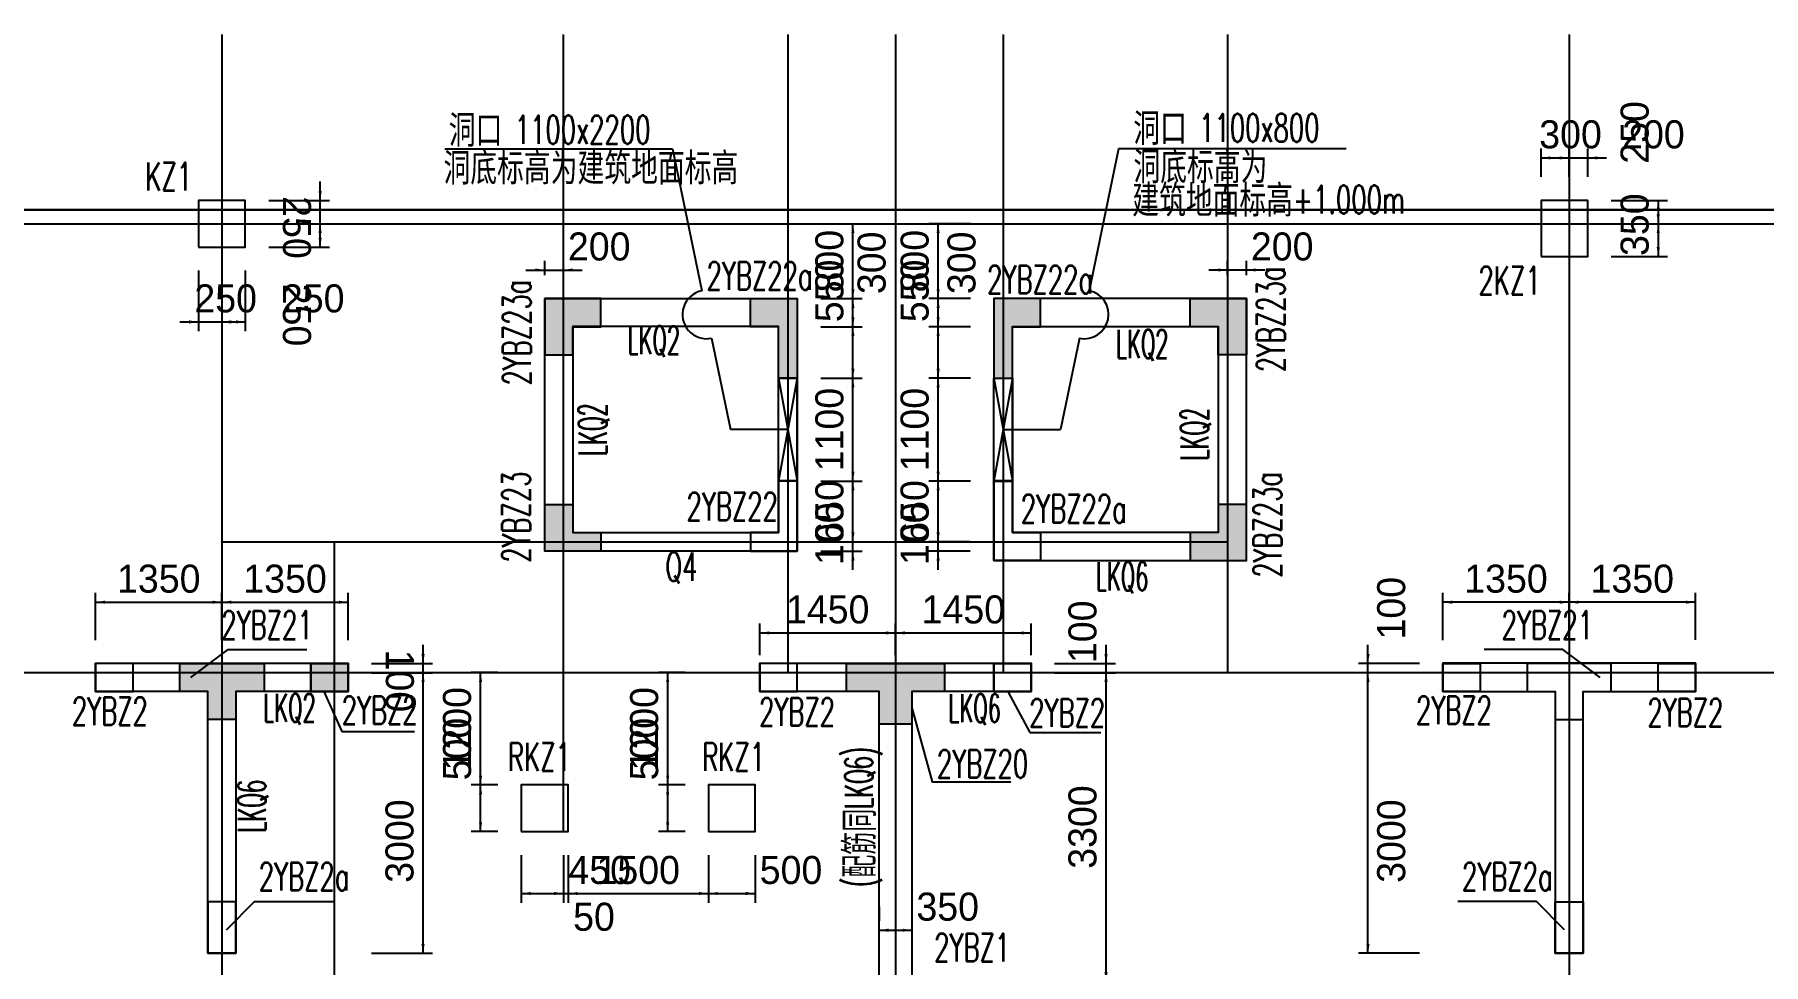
# Model space of a CAD drawing. Extents: x 387171 to 699106, y 11966 to 245688.
# Drawn here: x 556306 to 574785, y 224318 to 234261 of the extents above; entities that cross this region are included whole.
import ezdxf

# ---------------------------------------------------------------- set-up
doc = ezdxf.new("R2010")
doc.units = 0
doc.header["$LTSCALE"] = 100
doc.header["$MEASUREMENT"] = 0
for name, color, linetype in [('b边缘构件', 235, 'Continuous'), ('COLU', 7, 'Continuous'), ('colu-主楼', 7, 'Continuous'), ('DIM', 3, 'Continuous'), ('DOTE', 253, 'Continuous'), ('NUM', 7, 'Continuous'), ('Q-TEXT', 2, 'Continuous'), ('wall-主楼', 2, 'Continuous'), ('wall-开洞', 5, 'Continuous'), ('Y阴影', 254, 'Continuous'), ('剪力墙开洞', 5, 'Continuous'), ('剪力墙身标注', 7, 'Continuous'), ('小尺寸', 4, 'Continuous'), ('边缘构件标注', 1, 'Continuous')]:
    doc.layers.add(name, color=color, linetype=linetype)
doc.styles.add('hztxt', font='hztxt')
doc.styles.get("Standard").update_dxf_attribs({"font": 'standard'})
doc.dimstyles.get("Standard").update_dxf_attribs({"dimtxt": 300, "dimasz": 100, "dimexe": 100, "dimexo": 250, "dimgap": 100, "dimtad": 0, "dimtoh": 1, "dimdec": 0, "dimdsep": 46, "dimcen": 0.09, "dimclrt": 7, "dimadec": 0, "dimazin": 0, "dimtfac": 1, "dimtdec": 4, "dimtofl": 0, "dimtmove": 0, "dimatfit": 3, "dimfxl": 1, "dimtolj": 1, "dimtzin": 0, "dimarcsym": 0})

# ---------------------------------------------------------------- blocks, each defined once
blk = doc.blocks.new('*D2996')
at = {"layer": '小尺寸', "color": 0, "linetype": 'ByBlock', "lineweight": -2}
for p, q in [((567208, 227437), (567858, 227437)), ((567758, 224137), (567758, 227437)), ((567208, 224137), (567858, 224137))]:
    blk.add_line(p, q, dxfattribs=at)
for points in [[(567758, 227437), (567775, 227337), (567741, 227337)], [(567758, 224137), (567741, 224237), (567775, 224237)]]:
    blk.add_solid(points, dxfattribs=at)
at = {"layer": '小尺寸', "color": 7, "linetype": 'Continuous', "lineweight": -2, "insert": (567508, 225787), "char_height": 300, "width": 780, "attachment_point": 5, "rotation": 90, "style": 'hztxt'}
blk.add_mtext('3300', dxfattribs=at)
blk = doc.blocks.new('*D421')
at = {"layer": '小尺寸', "color": 0, "linetype": 'ByBlock', "lineweight": -2}
for p, q in [((559908, 227437), (560558, 227437)), ((560458, 224437), (560458, 227437)), ((559908, 224437), (560558, 224437))]:
    blk.add_line(p, q, dxfattribs=at)
for points in [[(560458, 227437), (560475, 227337), (560441, 227337)], [(560458, 224437), (560441, 224537), (560475, 224537)]]:
    blk.add_solid(points, dxfattribs=at)
at = {"layer": '小尺寸', "color": 7, "linetype": 'Continuous', "lineweight": -2, "insert": (560208, 225637), "char_height": 300, "width": 780, "attachment_point": 5, "rotation": 90, "style": 'hztxt'}
blk.add_mtext('3000', dxfattribs=at)
blk = doc.blocks.new('*D2972')
at = {"layer": '小尺寸', "color": 0, "linetype": 'ByBlock', "lineweight": -2}
for p, q in [((560458, 227237), (560458, 227737)), ((559908, 227537), (560558, 227537)), ((559908, 227437), (560558, 227437))]:
    blk.add_line(p, q, dxfattribs=at)
for points in [[(560458, 227537), (560441, 227637), (560475, 227637)], [(560458, 227437), (560475, 227337), (560441, 227337)]]:
    blk.add_solid(points, dxfattribs=at)
at = {"layer": '小尺寸', "color": 7, "linetype": 'Continuous', "lineweight": -2, "insert": (560208, 227350), "char_height": 300, "width": 476.67, "attachment_point": 5, "rotation": 270, "style": 'hztxt'}
blk.add_mtext('100', dxfattribs=at)
blk = doc.blocks.new('*D787')
at = {"layer": '小尺寸', "color": 0, "linetype": 'ByBlock', "lineweight": -2}
for p, q in [((565053, 228537), (565053, 229037)), ((564710, 228837), (565153, 228837)), ((564710, 228737), (565153, 228737))]:
    blk.add_line(p, q, dxfattribs=at)
for points in [[(565053, 228837), (565036, 228937), (565069, 228937)], [(565053, 228737), (565069, 228637), (565036, 228637)]]:
    blk.add_solid(points, dxfattribs=at)
at = {"layer": '小尺寸', "color": 7, "linetype": 'Continuous', "lineweight": -2, "insert": (564803, 228923), "char_height": 300, "width": 476.67, "attachment_point": 5, "rotation": 90, "style": 'hztxt'}
blk.add_mtext('100', dxfattribs=at)
blk = doc.blocks.new('*D726')
at = {"layer": '小尺寸', "color": 0, "linetype": 'ByBlock', "lineweight": -2}
for p, q in [((564708, 229487), (565153, 229487)), ((565053, 228837), (565053, 229487)), ((564710, 228837), (565153, 228837))]:
    blk.add_line(p, q, dxfattribs=at)
for points in [[(565053, 229487), (565069, 229387), (565036, 229387)], [(565053, 228837), (565036, 228937), (565069, 228937)]]:
    blk.add_solid(points, dxfattribs=at)
at = {"layer": '小尺寸', "color": 7, "linetype": 'Continuous', "lineweight": -2, "insert": (564803, 229162), "char_height": 300, "width": 556.67, "attachment_point": 5, "rotation": 90, "style": 'hztxt'}
blk.add_mtext('650', dxfattribs=at)
blk = doc.blocks.new('*D325')
at = {"layer": '小尺寸', "color": 0, "linetype": 'ByBlock', "lineweight": -2}
for p, q in [((564708, 230587), (565153, 230587)), ((565053, 229487), (565053, 230587)), ((564708, 229487), (565153, 229487))]:
    blk.add_line(p, q, dxfattribs=at)
for points in [[(565053, 230587), (565069, 230487), (565036, 230487)], [(565053, 229487), (565036, 229587), (565069, 229587)]]:
    blk.add_solid(points, dxfattribs=at)
at = {"layer": '小尺寸', "color": 7, "linetype": 'Continuous', "lineweight": -2, "insert": (564803, 230037), "char_height": 300, "width": 685, "attachment_point": 5, "rotation": 90, "style": 'hztxt'}
blk.add_mtext('1100', dxfattribs=at)
blk = doc.blocks.new('*D2907')
at = {"layer": '小尺寸', "color": 0, "linetype": 'ByBlock', "lineweight": -2}
for p, q in [((564708, 231137), (565153, 231137)), ((565053, 230587), (565053, 231137)), ((564708, 230587), (565153, 230587))]:
    blk.add_line(p, q, dxfattribs=at)
for points in [[(565053, 231137), (565069, 231037), (565036, 231037)], [(565053, 230587), (565036, 230687), (565069, 230687)]]:
    blk.add_solid(points, dxfattribs=at)
at = {"layer": '小尺寸', "color": 7, "linetype": 'Continuous', "lineweight": -2, "insert": (564803, 231520), "char_height": 300, "width": 566.67, "attachment_point": 5, "rotation": 90, "style": 'hztxt'}
blk.add_mtext('550', dxfattribs=at)
blk = doc.blocks.new('*D2506')
at = {"layer": '小尺寸', "color": 0, "linetype": 'ByBlock', "lineweight": -2}
for p, q in [((564708, 231437), (565153, 231437)), ((565053, 231137), (565053, 231437)), ((564708, 231137), (565153, 231137))]:
    blk.add_line(p, q, dxfattribs=at)
for points in [[(565053, 231437), (565069, 231337), (565036, 231337)], [(565053, 231137), (565036, 231237), (565069, 231237)]]:
    blk.add_solid(points, dxfattribs=at)
at = {"layer": '小尺寸', "color": 7, "linetype": 'Continuous', "lineweight": -2, "insert": (565254, 231820), "char_height": 300, "width": 566.67, "attachment_point": 5, "rotation": 90, "style": 'hztxt'}
blk.add_mtext('300', dxfattribs=at)
blk = doc.blocks.new('*D2455')
at = {"layer": '小尺寸', "color": 0, "linetype": 'ByBlock', "lineweight": -2}
for p, q in [((556958, 227787), (556958, 228291)), ((558308, 227787), (558308, 228291)), ((556958, 228191), (558308, 228191))]:
    blk.add_line(p, q, dxfattribs=at)
for points in [[(556958, 228191), (557058, 228208), (557058, 228175)], [(558308, 228191), (558208, 228175), (558208, 228208)]]:
    blk.add_solid(points, dxfattribs=at)
at = {"layer": '小尺寸', "color": 7, "linetype": 'Continuous', "lineweight": -2, "insert": (557633, 228441), "char_height": 300, "width": 690, "attachment_point": 5, "rotation": 360, "style": 'hztxt'}
blk.add_mtext('1350', dxfattribs=at)
blk = doc.blocks.new('*D2013')
at = {"layer": '小尺寸', "color": 0, "linetype": 'ByBlock', "lineweight": -2}
for p, q in [((558308, 227787), (558308, 228291)), ((559658, 227787), (559658, 228291)), ((558308, 228191), (559658, 228191))]:
    blk.add_line(p, q, dxfattribs=at)
for points in [[(558308, 228191), (558408, 228208), (558408, 228175)], [(559658, 228191), (559558, 228175), (559558, 228208)]]:
    blk.add_solid(points, dxfattribs=at)
at = {"layer": '小尺寸', "color": 7, "linetype": 'Continuous', "lineweight": -2, "insert": (558983, 228441), "char_height": 300, "width": 690, "attachment_point": 5, "rotation": 360, "style": 'hztxt'}
blk.add_mtext('1350', dxfattribs=at)
blk = doc.blocks.new('*D1594')
at = {"layer": '小尺寸', "color": 0, "linetype": 'ByBlock', "lineweight": -2}
for p, q in [((564058, 227625), (564058, 227962)), ((564058, 227862), (565508, 227862)), ((565508, 227625), (565508, 227962))]:
    blk.add_line(p, q, dxfattribs=at)
for points in [[(564058, 227862), (564158, 227879), (564158, 227846)], [(565508, 227862), (565408, 227846), (565408, 227879)]]:
    blk.add_solid(points, dxfattribs=at)
at = {"layer": '小尺寸', "color": 7, "linetype": 'Continuous', "lineweight": -2, "insert": (564783, 228112), "char_height": 300, "width": 695, "attachment_point": 5, "rotation": 360, "style": 'hztxt'}
blk.add_mtext('1450', dxfattribs=at)
blk = doc.blocks.new('*D1157')
at = {"layer": '小尺寸', "color": 0, "linetype": 'ByBlock', "lineweight": -2}
for p, q in [((565508, 227625), (565508, 227962)), ((565508, 227862), (566958, 227862)), ((566958, 227625), (566958, 227962))]:
    blk.add_line(p, q, dxfattribs=at)
for points in [[(565508, 227862), (565608, 227879), (565608, 227846)], [(566958, 227862), (566858, 227846), (566858, 227879)]]:
    blk.add_solid(points, dxfattribs=at)
at = {"layer": '小尺寸', "color": 7, "linetype": 'Continuous', "lineweight": -2, "insert": (566233, 228112), "char_height": 300, "width": 695, "attachment_point": 5, "rotation": 360, "style": 'hztxt'}
blk.add_mtext('1450', dxfattribs=at)
blk = doc.blocks.new('*D1108')
at = {"layer": '小尺寸', "color": 0, "linetype": 'ByBlock', "lineweight": -2}
for p, q in [((561558, 231743), (562158, 231743)), ((561758, 231688), (561758, 231843)), ((561958, 231688), (561958, 231843))]:
    blk.add_line(p, q, dxfattribs=at)
for points in [[(561758, 231743), (561658, 231727), (561658, 231760)], [(561958, 231743), (562058, 231760), (562058, 231727)]]:
    blk.add_solid(points, dxfattribs=at)
at = {"layer": '小尺寸', "color": 7, "linetype": 'Continuous', "lineweight": -2, "insert": (562341, 231993), "char_height": 300, "width": 566.67, "attachment_point": 5, "rotation": 360, "style": 'hztxt'}
blk.add_mtext('200', dxfattribs=at)
blk = doc.blocks.new('*D1011')
at = {"layer": '小尺寸', "color": 0, "linetype": 'ByBlock', "lineweight": -2}
for p, q in [((567758, 227237), (567758, 227737)), ((567208, 227537), (567858, 227537)), ((567208, 227437), (567858, 227437))]:
    blk.add_line(p, q, dxfattribs=at)
for points in [[(567758, 227537), (567741, 227637), (567775, 227637)], [(567758, 227437), (567775, 227337), (567741, 227337)]]:
    blk.add_solid(points, dxfattribs=at)
at = {"layer": '小尺寸', "color": 7, "linetype": 'Continuous', "lineweight": -2, "insert": (567508, 227875), "char_height": 300, "width": 476.67, "attachment_point": 5, "rotation": 90, "style": 'hztxt'}
blk.add_mtext('100', dxfattribs=at)
blk = doc.blocks.new('*D2359')
at = {"layer": '小尺寸', "color": 0, "linetype": 'ByBlock', "lineweight": -2}
for p, q in [((572408, 232738), (572408, 233042)), ((572708, 232738), (572708, 233042)), ((572408, 232942), (572708, 232942))]:
    blk.add_line(p, q, dxfattribs=at)
for points in [[(572408, 232942), (572508, 232958), (572508, 232925)], [(572708, 232942), (572608, 232925), (572608, 232958)]]:
    blk.add_solid(points, dxfattribs=at)
at = {"layer": '小尺寸', "color": 7, "linetype": 'Continuous', "lineweight": -2, "insert": (572723, 233192), "char_height": 300, "width": 566.67, "attachment_point": 5, "rotation": 360, "style": 'hztxt'}
blk.add_mtext('300', dxfattribs=at)
blk = doc.blocks.new('*D1911')
at = {"layer": '小尺寸', "color": 0, "linetype": 'ByBlock', "lineweight": -2}
for p, q in [((572708, 232738), (572708, 233042)), ((572908, 232738), (572908, 233042)), ((572508, 232942), (573108, 232942))]:
    blk.add_line(p, q, dxfattribs=at)
for points in [[(572708, 232942), (572608, 232925), (572608, 232958)], [(572908, 232942), (573008, 232958), (573008, 232925)]]:
    blk.add_solid(points, dxfattribs=at)
at = {"layer": '小尺寸', "color": 7, "linetype": 'Continuous', "lineweight": -2, "insert": (573609, 233192), "char_height": 300, "width": 566.67, "attachment_point": 5, "rotation": 360, "style": 'hztxt'}
blk.add_mtext('200', dxfattribs=at)
blk = doc.blocks.new('*D1864')
at = {"layer": '小尺寸', "color": 0, "linetype": 'ByBlock', "lineweight": -2}
for p, q in [((573158, 232488), (573760, 232488)), ((573660, 232488), (573660, 232238)), ((573158, 232238), (573760, 232238))]:
    blk.add_line(p, q, dxfattribs=at)
for points in [[(573660, 232488), (573677, 232388), (573644, 232388)], [(573660, 232238), (573644, 232338), (573677, 232338)]]:
    blk.add_solid(points, dxfattribs=at)
at = {"layer": '小尺寸', "color": 7, "linetype": 'Continuous', "lineweight": -2, "insert": (573410, 233214), "char_height": 300, "width": 566.67, "attachment_point": 5, "rotation": 90, "style": 'hztxt'}
blk.add_mtext('250', dxfattribs=at)
blk = doc.blocks.new('*D1456')
at = {"layer": '小尺寸', "color": 0, "linetype": 'ByBlock', "lineweight": -2}
for p, q in [((573158, 232238), (573760, 232238)), ((573660, 232238), (573660, 231888)), ((573158, 231888), (573760, 231888))]:
    blk.add_line(p, q, dxfattribs=at)
for points in [[(573660, 232238), (573677, 232138), (573644, 232138)], [(573660, 231888), (573644, 231988), (573677, 231988)]]:
    blk.add_solid(points, dxfattribs=at)
at = {"layer": '小尺寸', "color": 7, "linetype": 'Continuous', "lineweight": -2, "insert": (573410, 232228), "char_height": 300, "width": 566.67, "attachment_point": 5, "rotation": 90, "style": 'hztxt'}
blk.add_mtext('350', dxfattribs=at)
blk = doc.blocks.new('*D1874')
at = {"layer": '小尺寸', "color": 0, "linetype": 'ByBlock', "lineweight": -2}
for p, q in [((571108, 227437), (570458, 227437)), ((570558, 224437), (570558, 227437)), ((571108, 224437), (570458, 224437))]:
    blk.add_line(p, q, dxfattribs=at)
for points in [[(570558, 227437), (570575, 227337), (570541, 227337)], [(570558, 224437), (570541, 224537), (570575, 224537)]]:
    blk.add_solid(points, dxfattribs=at)
at = {"layer": '小尺寸', "color": 7, "linetype": 'Continuous', "lineweight": -2, "insert": (570808, 225637), "char_height": 300, "width": 780, "attachment_point": 5, "rotation": 90, "style": 'hztxt'}
blk.add_mtext('3000', dxfattribs=at)
blk = doc.blocks.new('*D1842')
at = {"layer": '小尺寸', "color": 0, "linetype": 'ByBlock', "lineweight": -2}
for p, q in [((570558, 227237), (570558, 227737)), ((571108, 227537), (570458, 227537)), ((571108, 227437), (570458, 227437))]:
    blk.add_line(p, q, dxfattribs=at)
for points in [[(570558, 227537), (570541, 227637), (570575, 227637)], [(570558, 227437), (570575, 227337), (570541, 227337)]]:
    blk.add_solid(points, dxfattribs=at)
at = {"layer": '小尺寸', "color": 7, "linetype": 'Continuous', "lineweight": -2, "insert": (570808, 228127), "char_height": 300, "width": 476.67, "attachment_point": 5, "rotation": 90, "style": 'hztxt'}
blk.add_mtext('100', dxfattribs=at)
blk = doc.blocks.new('*D102')
at = {"layer": '小尺寸', "color": 0, "linetype": 'ByBlock', "lineweight": -2}
for p, q in [((572708, 227788), (572708, 228291)), ((574058, 227788), (574058, 228291)), ((574058, 228191), (572708, 228191))]:
    blk.add_line(p, q, dxfattribs=at)
for points in [[(572708, 228191), (572808, 228208), (572808, 228175)], [(574058, 228191), (573958, 228175), (573958, 228208)]]:
    blk.add_solid(points, dxfattribs=at)
at = {"layer": '小尺寸', "color": 7, "linetype": 'Continuous', "lineweight": -2, "insert": (573383, 228441), "char_height": 300, "width": 690, "attachment_point": 5, "rotation": 360, "style": 'hztxt'}
blk.add_mtext('1350', dxfattribs=at)
blk = doc.blocks.new('*D2683')
at = {"layer": '小尺寸', "color": 0, "linetype": 'ByBlock', "lineweight": -2}
for p, q in [((571358, 227787), (571358, 228291)), ((572708, 227787), (572708, 228291)), ((572708, 228191), (571358, 228191))]:
    blk.add_line(p, q, dxfattribs=at)
for points in [[(571358, 228191), (571458, 228208), (571458, 228175)], [(572708, 228191), (572608, 228175), (572608, 228208)]]:
    blk.add_solid(points, dxfattribs=at)
at = {"layer": '小尺寸', "color": 7, "linetype": 'Continuous', "lineweight": -2, "insert": (572033, 228441), "char_height": 300, "width": 690, "attachment_point": 5, "rotation": 360, "style": 'hztxt'}
blk.add_mtext('1350', dxfattribs=at)
blk = doc.blocks.new('*D2641')
at = {"layer": '小尺寸', "color": 0, "linetype": 'ByBlock', "lineweight": -2}
for p, q in [((569458, 231743), (568858, 231743)), ((569058, 231688), (569058, 231843)), ((569258, 231688), (569258, 231843))]:
    blk.add_line(p, q, dxfattribs=at)
for points in [[(569058, 231743), (568958, 231727), (568958, 231760)], [(569258, 231743), (569358, 231760), (569358, 231727)]]:
    blk.add_solid(points, dxfattribs=at)
at = {"layer": '小尺寸', "color": 7, "linetype": 'Continuous', "lineweight": -2, "insert": (569641, 231993), "char_height": 300, "width": 566.67, "attachment_point": 5, "rotation": 360, "style": 'hztxt'}
blk.add_mtext('200', dxfattribs=at)
blk = doc.blocks.new('*D3003')
at = {"layer": '小尺寸', "color": 0, "linetype": 'ByBlock', "lineweight": -2}
for p, q in [((564708, 232238), (565153, 232238)), ((565053, 231438), (565053, 232238)), ((564708, 231438), (565153, 231438))]:
    blk.add_line(p, q, dxfattribs=at)
for points in [[(565053, 232238), (565069, 232138), (565036, 232138)], [(565053, 231438), (565036, 231538), (565069, 231538)]]:
    blk.add_solid(points, dxfattribs=at)
at = {"layer": '小尺寸', "color": 7, "linetype": 'Continuous', "lineweight": -2, "insert": (564803, 231838), "char_height": 300, "width": 566.67, "attachment_point": 5, "rotation": 90, "style": 'hztxt'}
blk.add_mtext('800', dxfattribs=at)
blk = doc.blocks.new('*D2600')
at = {"layer": '小尺寸', "color": 0, "linetype": 'ByBlock', "lineweight": -2}
for p, q in [((565964, 228537), (565964, 229037)), ((566307, 228837), (565864, 228837)), ((566307, 228737), (565864, 228737))]:
    blk.add_line(p, q, dxfattribs=at)
for points in [[(565964, 228837), (565947, 228937), (565980, 228937)], [(565964, 228737), (565980, 228637), (565947, 228637)]]:
    blk.add_solid(points, dxfattribs=at)
at = {"layer": '小尺寸', "color": 7, "linetype": 'Continuous', "lineweight": -2, "insert": (565714, 228923), "char_height": 300, "width": 476.67, "attachment_point": 5, "rotation": 90, "style": 'hztxt'}
blk.add_mtext('100', dxfattribs=at)
blk = doc.blocks.new('*D2550')
at = {"layer": '小尺寸', "color": 0, "linetype": 'ByBlock', "lineweight": -2}
for p, q in [((566308, 229487), (565864, 229487)), ((565964, 228837), (565964, 229487)), ((566307, 228837), (565864, 228837))]:
    blk.add_line(p, q, dxfattribs=at)
for points in [[(565964, 229487), (565980, 229387), (565947, 229387)], [(565964, 228837), (565947, 228937), (565980, 228937)]]:
    blk.add_solid(points, dxfattribs=at)
at = {"layer": '小尺寸', "color": 7, "linetype": 'Continuous', "lineweight": -2, "insert": (565714, 229162), "char_height": 300, "width": 556.67, "attachment_point": 5, "rotation": 90, "style": 'hztxt'}
blk.add_mtext('650', dxfattribs=at)
blk = doc.blocks.new('*D2115')
at = {"layer": '小尺寸', "color": 0, "linetype": 'ByBlock', "lineweight": -2}
for p, q in [((566308, 230587), (565864, 230587)), ((565964, 229487), (565964, 230587)), ((566308, 229487), (565864, 229487))]:
    blk.add_line(p, q, dxfattribs=at)
for points in [[(565964, 230587), (565980, 230487), (565947, 230487)], [(565964, 229487), (565947, 229587), (565980, 229587)]]:
    blk.add_solid(points, dxfattribs=at)
at = {"layer": '小尺寸', "color": 7, "linetype": 'Continuous', "lineweight": -2, "insert": (565714, 230037), "char_height": 300, "width": 685, "attachment_point": 5, "rotation": 90, "style": 'hztxt'}
blk.add_mtext('1100', dxfattribs=at)
blk = doc.blocks.new('*D1698')
at = {"layer": '小尺寸', "color": 0, "linetype": 'ByBlock', "lineweight": -2}
for p, q in [((566308, 231137), (565864, 231137)), ((565964, 230587), (565964, 231137)), ((566308, 230587), (565864, 230587))]:
    blk.add_line(p, q, dxfattribs=at)
for points in [[(565964, 231137), (565980, 231037), (565947, 231037)], [(565964, 230587), (565947, 230687), (565980, 230687)]]:
    blk.add_solid(points, dxfattribs=at)
at = {"layer": '小尺寸', "color": 7, "linetype": 'Continuous', "lineweight": -2, "insert": (565714, 231520), "char_height": 300, "width": 566.67, "attachment_point": 5, "rotation": 90, "style": 'hztxt'}
blk.add_mtext('550', dxfattribs=at)
blk = doc.blocks.new('*D1330')
at = {"layer": '小尺寸', "color": 0, "linetype": 'ByBlock', "lineweight": -2}
for p, q in [((566308, 231437), (565864, 231437)), ((565964, 231137), (565964, 231437)), ((566308, 231137), (565864, 231137))]:
    blk.add_line(p, q, dxfattribs=at)
for points in [[(565964, 231437), (565980, 231337), (565947, 231337)], [(565964, 231137), (565947, 231237), (565980, 231237)]]:
    blk.add_solid(points, dxfattribs=at)
at = {"layer": '小尺寸', "color": 7, "linetype": 'Continuous', "lineweight": -2, "insert": (566215, 231820), "char_height": 300, "width": 566.67, "attachment_point": 5, "rotation": 90, "style": 'hztxt'}
blk.add_mtext('300', dxfattribs=at)
blk = doc.blocks.new('*D1275')
at = {"layer": '小尺寸', "color": 0, "linetype": 'ByBlock', "lineweight": -2}
for p, q in [((566308, 232238), (565864, 232238)), ((565964, 231438), (565964, 232238)), ((566308, 231438), (565864, 231438))]:
    blk.add_line(p, q, dxfattribs=at)
for points in [[(565964, 232238), (565980, 232138), (565947, 232138)], [(565964, 231438), (565947, 231538), (565980, 231538)]]:
    blk.add_solid(points, dxfattribs=at)
at = {"layer": '小尺寸', "color": 7, "linetype": 'Continuous', "lineweight": -2, "insert": (565714, 231838), "char_height": 300, "width": 566.67, "attachment_point": 5, "rotation": 90, "style": 'hztxt'}
blk.add_mtext('800', dxfattribs=at)
blk = doc.blocks.new('*D2874')
at = {"layer": 'DIM', "color": 0, "linetype": 'ByBlock', "lineweight": -2}
for p, q in [((558058, 231738), (558058, 231088)), ((558308, 231738), (558308, 231088)), ((557858, 231188), (558508, 231188))]:
    blk.add_line(p, q, dxfattribs=at)
for points in [[(558058, 231188), (557958, 231171), (557958, 231205)], [(558308, 231188), (558408, 231205), (558408, 231171)]]:
    blk.add_solid(points, dxfattribs=at)
at = {"layer": 'DIM', "color": 7, "linetype": 'Continuous', "lineweight": -2, "insert": (558348, 231438), "char_height": 300, "width": 566.67, "attachment_point": 5, "style": 'hztxt'}
blk.add_mtext('250', dxfattribs=at)
blk = doc.blocks.new('*D2440')
at = {"layer": 'DIM', "color": 0, "linetype": 'ByBlock', "lineweight": -2}
for p, q in [((558308, 231738), (558308, 231088)), ((558558, 231738), (558558, 231088)), ((558308, 231188), (558558, 231188))]:
    blk.add_line(p, q, dxfattribs=at)
for points in [[(558308, 231188), (558408, 231205), (558408, 231171)], [(558558, 231188), (558458, 231171), (558458, 231205)]]:
    blk.add_solid(points, dxfattribs=at)
at = {"layer": 'DIM', "color": 7, "linetype": 'Continuous', "lineweight": -2, "insert": (559284, 231438), "char_height": 300, "width": 566.67, "attachment_point": 5, "style": 'hztxt'}
blk.add_mtext('250', dxfattribs=at)
blk = doc.blocks.new('*D2025')
at = {"layer": 'DIM', "color": 0, "linetype": 'ByBlock', "lineweight": -2}
for p, q in [((558808, 232238), (559458, 232238)), ((559358, 231988), (559358, 232238)), ((558808, 231988), (559458, 231988))]:
    blk.add_line(p, q, dxfattribs=at)
for points in [[(559358, 232238), (559375, 232138), (559341, 232138)], [(559358, 231988), (559341, 232088), (559375, 232088)]]:
    blk.add_solid(points, dxfattribs=at)
at = {"layer": 'DIM', "color": 7, "linetype": 'Continuous', "lineweight": -2, "insert": (559108, 231262), "char_height": 300, "width": 566.67, "attachment_point": 5, "rotation": 270, "style": 'hztxt'}
blk.add_mtext('250', dxfattribs=at)
blk = doc.blocks.new('*D1942')
at = {"layer": 'DIM', "color": 0, "linetype": 'ByBlock', "lineweight": -2}
for p, q in [((559358, 232038), (559358, 232688)), ((558808, 232488), (559458, 232488)), ((558808, 232238), (559458, 232238))]:
    blk.add_line(p, q, dxfattribs=at)
for points in [[(559358, 232488), (559341, 232588), (559375, 232588)], [(559358, 232238), (559375, 232138), (559341, 232138)]]:
    blk.add_solid(points, dxfattribs=at)
at = {"layer": 'DIM', "color": 7, "linetype": 'Continuous', "lineweight": -2, "insert": (559108, 232198), "char_height": 300, "width": 566.67, "attachment_point": 5, "rotation": 270, "style": 'hztxt'}
blk.add_mtext('250', dxfattribs=at)
blk = doc.blocks.new('*D534')
at = {"layer": '小尺寸', "color": 0, "linetype": 'ByBlock', "lineweight": -2}
for p, q in [((563258, 226238), (562973, 226238)), ((563073, 225738), (563073, 226238)), ((563258, 225738), (562973, 225738))]:
    blk.add_line(p, q, dxfattribs=at)
for points in [[(563073, 226238), (563089, 226138), (563056, 226138)], [(563073, 225738), (563056, 225838), (563089, 225838)]]:
    blk.add_solid(points, dxfattribs=at)
at = {"layer": '小尺寸', "color": 7, "linetype": 'Continuous', "lineweight": -2, "insert": (562823, 226621), "char_height": 300, "width": 566.67, "attachment_point": 5, "rotation": 90, "style": 'hztxt'}
blk.add_mtext('500', dxfattribs=at)
blk = doc.blocks.new('*D111')
at = {"layer": '小尺寸', "color": 0, "linetype": 'ByBlock', "lineweight": -2}
for p, q in [((563258, 227438), (562973, 227438)), ((563073, 226238), (563073, 227438)), ((563258, 226238), (562973, 226238))]:
    blk.add_line(p, q, dxfattribs=at)
for points in [[(563073, 227438), (563089, 227338), (563056, 227338)], [(563073, 226238), (563056, 226338), (563089, 226338)]]:
    blk.add_solid(points, dxfattribs=at)
at = {"layer": '小尺寸', "color": 7, "linetype": 'Continuous', "lineweight": -2, "insert": (562823, 226838), "char_height": 300, "width": 690, "attachment_point": 5, "rotation": 90, "style": 'hztxt'}
blk.add_mtext('1200', dxfattribs=at)
blk = doc.blocks.new('*D2696')
at = {"layer": '小尺寸', "color": 0, "linetype": 'ByBlock', "lineweight": -2}
for p, q in [((561258, 226238), (560973, 226238)), ((561073, 225738), (561073, 226238)), ((561258, 225738), (560973, 225738))]:
    blk.add_line(p, q, dxfattribs=at)
for points in [[(561073, 226238), (561089, 226138), (561056, 226138)], [(561073, 225738), (561056, 225838), (561089, 225838)]]:
    blk.add_solid(points, dxfattribs=at)
at = {"layer": '小尺寸', "color": 7, "linetype": 'Continuous', "lineweight": -2, "insert": (560823, 226621), "char_height": 300, "width": 566.67, "attachment_point": 5, "rotation": 90, "style": 'hztxt'}
blk.add_mtext('500', dxfattribs=at)
blk = doc.blocks.new('*D2658')
at = {"layer": '小尺寸', "color": 0, "linetype": 'ByBlock', "lineweight": -2}
for p, q in [((561258, 227438), (560973, 227438)), ((561073, 226238), (561073, 227438)), ((561258, 226238), (560973, 226238))]:
    blk.add_line(p, q, dxfattribs=at)
for points in [[(561073, 227438), (561089, 227338), (561056, 227338)], [(561073, 226238), (561056, 226338), (561089, 226338)]]:
    blk.add_solid(points, dxfattribs=at)
at = {"layer": '小尺寸', "color": 7, "linetype": 'Continuous', "lineweight": -2, "insert": (560823, 226838), "char_height": 300, "width": 690, "attachment_point": 5, "rotation": 90, "style": 'hztxt'}
blk.add_mtext('1200', dxfattribs=at)
blk = doc.blocks.new('*D2239')
at = {"layer": '小尺寸', "color": 0, "linetype": 'ByBlock', "lineweight": -2}
for p, q in [((561508, 225488), (561508, 224976)), ((561958, 225488), (561958, 224976)), ((561508, 225076), (561958, 225076))]:
    blk.add_line(p, q, dxfattribs=at)
for points in [[(561508, 225076), (561608, 225093), (561608, 225060)], [(561958, 225076), (561858, 225060), (561858, 225093)]]:
    blk.add_solid(points, dxfattribs=at)
at = {"layer": '小尺寸', "color": 7, "linetype": 'Continuous', "lineweight": -2, "insert": (562346, 225326), "char_height": 300, "width": 576.67, "attachment_point": 5, "style": 'hztxt'}
blk.add_mtext('450', dxfattribs=at)
blk = doc.blocks.new('*D1795')
at = {"layer": '小尺寸', "color": 0, "linetype": 'ByBlock', "lineweight": -2}
for p, q in [((561958, 225488), (561958, 224976)), ((562008, 225488), (562008, 224976)), ((561758, 225076), (562208, 225076))]:
    blk.add_line(p, q, dxfattribs=at)
for points in [[(561958, 225076), (561858, 225060), (561858, 225093)], [(562008, 225076), (562108, 225093), (562108, 225060)]]:
    blk.add_solid(points, dxfattribs=at)
at = {"layer": '小尺寸', "color": 7, "linetype": 'Continuous', "lineweight": -2, "insert": (562285, 224826), "char_height": 300, "width": 353.33, "attachment_point": 5, "style": 'hztxt'}
blk.add_mtext('50', dxfattribs=at)
blk = doc.blocks.new('*D1380')
at = {"layer": '小尺寸', "color": 0, "linetype": 'ByBlock', "lineweight": -2}
for p, q in [((562008, 225488), (562008, 224976)), ((563508, 225488), (563508, 224976)), ((562008, 225076), (563508, 225076))]:
    blk.add_line(p, q, dxfattribs=at)
for points in [[(562008, 225076), (562108, 225093), (562108, 225060)], [(563508, 225076), (563408, 225060), (563408, 225093)]]:
    blk.add_solid(points, dxfattribs=at)
at = {"layer": '小尺寸', "color": 7, "linetype": 'Continuous', "lineweight": -2, "insert": (562758, 225326), "char_height": 300, "width": 690, "attachment_point": 5, "style": 'hztxt'}
blk.add_mtext('1500', dxfattribs=at)
blk = doc.blocks.new('*D1342')
at = {"layer": '小尺寸', "color": 0, "linetype": 'ByBlock', "lineweight": -2}
for p, q in [((563508, 225488), (563508, 224976)), ((564008, 225488), (564008, 224976)), ((563508, 225076), (564008, 225076))]:
    blk.add_line(p, q, dxfattribs=at)
for points in [[(563508, 225076), (563608, 225093), (563608, 225060)], [(564008, 225076), (563908, 225060), (563908, 225093)]]:
    blk.add_solid(points, dxfattribs=at)
at = {"layer": '小尺寸', "color": 7, "linetype": 'Continuous', "lineweight": -2, "insert": (564391, 225326), "char_height": 300, "width": 566.67, "attachment_point": 5, "style": 'hztxt'}
blk.add_mtext('500', dxfattribs=at)
blk = doc.blocks.new('*D2099')
at = {"layer": 'DIM', "color": 0, "linetype": 'ByBlock', "lineweight": -2}
for p, q in [((565333, 224934), (565333, 224784)), ((565683, 224934), (565683, 224784)), ((565333, 224684), (565683, 224684))]:
    blk.add_line(p, q, dxfattribs=at)
for points in [[(565333, 224684), (565433, 224701), (565433, 224667)], [(565683, 224684), (565583, 224667), (565583, 224701)]]:
    blk.add_solid(points, dxfattribs=at)
at = {"layer": 'DIM', "color": 7, "linetype": 'Continuous', "lineweight": -2, "insert": (566066, 224934), "char_height": 300, "width": 566.67, "attachment_point": 5, "style": 'hztxt'}
blk.add_mtext('350', dxfattribs=at)

msp = doc.modelspace()

# ---------------------------------------------------------------- hatches: boundary and pattern name
at = {"layer": 'Y阴影'}
for points in [[(561758.1, 230836.9), (562058.1, 230836.9), (562058.1, 231136.9), (562358.1, 231136.9), (562358.1, 231437.9), (561758.1, 231437.9)], [(563958.1, 231437.9), (564458.1, 231437.9), (564458.1, 230586.9), (564258.1, 230586.9), (564258.1, 231136.9), (563958.1, 231136.9)], [(567058.1, 231437.9), (566558.1, 231437.9), (566558.1, 230586.9), (566758.1, 230586.9), (566758.1, 231136.9), (567058.1, 231136.9)], [(569258.1, 230836.9), (568958.1, 230836.9), (568958.1, 231136.9), (568658.1, 231136.9), (568658.1, 231437.9), (569258.1, 231437.9)], [(561758.1, 229236.9), (562058.1, 229236.9), (562058.1, 228936.9), (562358.1, 228936.9), (562358.1, 228736.9), (561758.1, 228736.9)], [(569258.1, 229236.9), (568958.1, 229236.9), (568958.1, 228936.9), (568658.1, 228936.9), (568658.1, 228637.9), (569258.1, 228637.9)], [(558458.1, 227236.9), (558458.1, 226936.9), (558158.1, 226936.9), (558158.1, 227236.9), (557858.1, 227236.9), (557858.1, 227536.9), (558758.1, 227536.9), (558758.1, 227236.9)], [(559658.1, 227237.3), (559258.1, 227237.6), (559258.1, 227536.9), (559658.1, 227536.6)], [(566033.1, 227236.9), (565683.1, 227236.9), (565683.1, 226886.9), (565333.1, 226886.9), (565333.1, 227236.9), (564983.1, 227236.9), (564983.1, 227536.9), (566033.1, 227536.9)]]:
    msp.add_hatch(color=256, dxfattribs=at).paths.add_polyline_path(points, flags=0)
h = msp.add_hatch(dxfattribs=at)
h.set_pattern_fill('ANSI31', color=256, scale=25, style=0)
h.set_pattern_definition([])
h.paths.add_polyline_path([(563958.1, 228736.9), (564458.1, 228736.9), (564458.1, 229486.9), (564258.1, 229486.9), (564258.1, 228936.9), (563958.1, 228936.9)], flags=0)
h = msp.add_hatch(dxfattribs=at)
h.set_pattern_fill('ANSI31', color=256, scale=25, style=0)
h.set_pattern_definition([])
h.paths.add_polyline_path([(567058.1, 228637.9), (566558.1, 228637.9), (566558.1, 229486.9), (566758.1, 229486.9), (566758.1, 228936.9), (567058.1, 228936.9)], flags=0)
h = msp.add_hatch(dxfattribs=at)
h.set_pattern_fill('ANSI31', color=256, scale=25, style=0)
h.set_pattern_definition([])
h.paths.add_polyline_path([(557358.1, 227236.9), (557358.1, 227536.9), (556958.1, 227536.9), (556958.1, 227236.9)], flags=0)
h = msp.add_hatch(dxfattribs=at)
h.set_pattern_fill('ANSI31', color=256, scale=25, style=0)
h.set_pattern_definition([])
h.paths.add_polyline_path([(559658.1, 227236.9), (559658.1, 227536.9), (559258.1, 227536.9), (559258.1, 227236.9)], flags=0)
h = msp.add_hatch(dxfattribs=at)
h.set_pattern_fill('ANSI31', color=256, scale=25, style=0)
h.set_pattern_definition([])
h.paths.add_polyline_path([(564458.1, 227236.9), (564458.1, 227536.9), (564058.1, 227536.9), (564058.1, 227236.9)], flags=0)
h = msp.add_hatch(dxfattribs=at)
h.set_pattern_fill('ANSI31', color=256, scale=25, angle=-180, style=0)
h.set_pattern_definition([])
h.paths.add_polyline_path([(566958.1, 227237.6), (566558.1, 227237.9), (566558.1, 227537.3), (566958.1, 227536.9)], flags=0)
h = msp.add_hatch(dxfattribs=at)
h.set_pattern_fill('ANSI31', color=256, scale=25, style=0)
h.set_pattern_definition([])
h.paths.add_polyline_path([(566958.1, 227236.9), (566958.1, 227536.9), (566558.1, 227536.9), (566558.1, 227236.9)], flags=0)
h = msp.add_hatch(dxfattribs=at)
h.set_pattern_fill('ANSI31', color=256, scale=25, style=0)
h.set_pattern_definition([])
h.paths.add_polyline_path([(571358.1, 227236.9), (571358.1, 227536.9), (571758.1, 227536.9), (571758.1, 227236.9)], flags=0)
h = msp.add_hatch(dxfattribs=at)
h.set_pattern_fill('ANSI31', color=256, scale=25, style=0)
h.set_pattern_definition([])
h.paths.add_polyline_path([(572558.1, 227236.9), (572558.1, 226936.9), (572858.1, 226936.9), (572858.1, 227236.9), (573158.1, 227236.9), (573158.1, 227536.9), (572258.1, 227536.9), (572258.1, 227236.9)], flags=0)
h = msp.add_hatch(dxfattribs=at)
h.set_pattern_fill('ANSI31', color=256, scale=25, style=0)
h.set_pattern_definition([])
h.paths.add_polyline_path([(573658.1, 227236.9), (573658.1, 227536.9), (574058.1, 227536.9), (574058.1, 227236.9)], flags=0)
h = msp.add_hatch(dxfattribs=at)
h.set_pattern_fill('ANSI31', color=256, scale=25, style=0)
h.set_pattern_definition([])
h.paths.add_polyline_path([(558158.1, 224986.9), (558158.1, 224436.9), (558458.1, 224436.9), (558458.1, 224986.9)], flags=0)
h = msp.add_hatch(dxfattribs=at)
h.set_pattern_fill('ANSI31', color=256, scale=25, style=0)
h.set_pattern_definition([])
h.paths.add_polyline_path([(572858.1, 224986.9), (572858.1, 224436.9), (572558.1, 224436.9), (572558.1, 224986.9)], flags=0)

# ---------------------------------------------------------------- linework, layer by layer
at = {"color": 6, "lineweight": 30}
msp.add_lwpolyline([(476181.3, 232428.8), (494258.1, 233154.4), (494258.1, 231537.9), (540808.1, 231537.9), (540808.1, 232387.9), (590208.1, 232387.9), (590208.1, 232187.9), (593108.1, 232187.9), (593108.1, 230737.9), (608058.1, 230737.9), (608058.1, 231687.9), (648158.1, 231687.9), (648158.1, 230737.9), (657058.1, 230737.9), (657158.1, 196187.9), (658248.2, 196187.9), (663075.9, 83077.9), (659946, 47787.8), (654318.1, 48286.9), (653832.2, 42808.4), (496133.5, 56794.9), (482757.4, 68610.1), (476181.3, 232428.8)], dxfattribs=at)
at = {"layer": 'b边缘构件'}
for points in [[(561758.1, 230836.9), (562058.1, 230836.9), (562058.1, 231136.9), (562358.1, 231136.9), (562358.1, 231437.9), (561758.1, 231437.9)], [(563958.1, 231437.9), (564458.1, 231437.9), (564458.1, 230586.9), (564258.1, 230586.9), (564258.1, 231136.9), (563958.1, 231136.9)], [(567058.1, 231437.9), (566558.1, 231437.9), (566558.1, 230586.9), (566758.1, 230586.9), (566758.1, 231136.9), (567058.1, 231136.9)], [(569258.1, 230836.9), (568958.1, 230836.9), (568958.1, 231136.9), (568658.1, 231136.9), (568658.1, 231437.9), (569258.1, 231437.9)], [(563958.1, 228736.9), (564458.1, 228736.9), (564458.1, 229486.9), (564258.1, 229486.9), (564258.1, 228936.9), (563958.1, 228936.9)], [(567058.1, 228637.9), (566558.1, 228637.9), (566558.1, 229486.9), (566758.1, 229486.9), (566758.1, 228936.9), (567058.1, 228936.9)], [(561758.1, 229236.9), (562058.1, 229236.9), (562058.1, 228936.9), (562358.1, 228936.9), (562358.1, 228736.9), (561758.1, 228736.9)], [(569258.1, 229236.9), (568958.1, 229236.9), (568958.1, 228936.9), (568658.1, 228936.9), (568658.1, 228637.9), (569258.1, 228637.9)], [(557358.1, 227236.9), (557358.1, 227536.9), (556958.1, 227536.9), (556958.1, 227236.9)], [(558458.1, 227236.9), (558458.1, 226936.9), (558158.1, 226936.9), (558158.1, 227236.9), (557858.1, 227236.9), (557858.1, 227536.9), (558758.1, 227536.9), (558758.1, 227236.9)], [(559658.1, 227236.9), (559658.1, 227536.9), (559258.1, 227536.9), (559258.1, 227236.9)], [(564458.1, 227236.9), (564458.1, 227536.9), (564058.1, 227536.9), (564058.1, 227236.9)], [(566033.1, 227236.9), (565683.1, 227236.9), (565683.1, 226886.9), (565333.1, 226886.9), (565333.1, 227236.9), (564983.1, 227236.9), (564983.1, 227536.9), (566033.1, 227536.9)], [(566958.1, 227236.9), (566958.1, 227536.9), (566558.1, 227536.9), (566558.1, 227236.9)], [(571358.1, 227236.9), (571358.1, 227536.9), (571758.1, 227536.9), (571758.1, 227236.9)], [(572558.1, 227236.9), (572558.1, 226936.9), (572858.1, 226936.9), (572858.1, 227236.9), (573158.1, 227236.9), (573158.1, 227536.9), (572258.1, 227536.9), (572258.1, 227236.9)], [(573658.1, 227236.9), (573658.1, 227536.9), (574058.1, 227536.9), (574058.1, 227236.9)]]:
    msp.add_lwpolyline(points, close=True, dxfattribs=at)
for points in [[(558158.1, 224986.9), (558158.1, 224436.9), (558458.1, 224436.9), (558458.1, 224986.9), (558158.1, 224986.9)], [(572858.1, 224986.9), (572858.1, 224436.9), (572558.1, 224436.9), (572558.1, 224986.9), (572858.1, 224986.9)]]:
    msp.add_lwpolyline(points, dxfattribs=at)
at = {"layer": 'COLU'}
for points in [[(558058.1, 231987.9), (558558.1, 231987.9), (558558.1, 232487.9), (558058.1, 232487.9)], [(561508.1, 225737.9), (562008.1, 225737.9), (562008.1, 226237.9), (561508.1, 226237.9)], [(563508.1, 225737.9), (564008.1, 225737.9), (564008.1, 226237.9), (563508.1, 226237.9)]]:
    msp.add_lwpolyline(points, close=True, dxfattribs=at)
at = {"layer": 'colu-主楼'}
msp.add_lwpolyline([(572408.1, 231887.9), (572908.1, 231887.9), (572908.1, 232487.9), (572408.1, 232487.9)], close=True, dxfattribs=at)
at = {"layer": 'DOTE'}
for p, q in [((558308.1, 234260.7), (558308.1, 223037.9)), ((561958.1, 225737.9), (561958.1, 234260.7)), ((564358.1, 234260.7), (564358.1, 227437.9)), ((565508.1, 234260.7), (565508.1, 210429.3)), ((566658.1, 234260.7), (566658.1, 227437.9)), ((569058.1, 234260.7), (569058.1, 227437.9)), ((572708.1, 234260.7), (572708.1, 223037.9)), ((538758.1, 232237.9), (590108.1, 232237.9)), ((558308.1, 228837.9), (569058.1, 228837.9)), ((559508.1, 228837.9), (559508.1, 210429.3)), ((539629.1, 227437.9), (590108.1, 227437.9))]:
    msp.add_line(p, q, dxfattribs=at)
at = {"layer": 'wall-主楼'}
for points in [[(564458.1, 229487.9), (564458.1, 228737.9), (561758.1, 228737.9), (561758.1, 231437.9), (564458.1, 231437.9), (564458.1, 230587.9), (564258.1, 230587.9), (564258.1, 231137.9), (562058.1, 231137.9), (562058.1, 228937.9), (564258.1, 228937.9), (564258.1, 229487.9)], [(566558.1, 229487.9), (566558.1, 228637.9), (569258.1, 228637.9), (569258.1, 231437.9), (566558.1, 231437.9), (566558.1, 230587.9), (566758.1, 230587.9), (566758.1, 231137.9), (568958.1, 231137.9), (568958.1, 228937.9), (566758.1, 228937.9), (566758.1, 229487.9)], [(556957.8, 227237.9), (556957.8, 227537.9), (559657.8, 227537.9), (559657.8, 227237.9), (558458.1, 227237.9), (558458.1, 224437.9), (558158.1, 224437.9), (558158.1, 227237.9)], [(565333.1, 223537.9), (565333.1, 227237.9), (564057.8, 227237.9), (564057.8, 227537.9), (566957.8, 227537.9), (566957.8, 227237.9), (565683.1, 227237.9), (565683.1, 223537.9)], [(574057.8, 227237.9), (574057.8, 227537.9), (571357.8, 227537.9), (571357.8, 227237.9), (572558.1, 227237.9), (572558.1, 224437.9), (572858.1, 224437.9), (572858.1, 227237.9)]]:
    msp.add_lwpolyline(points, close=True, dxfattribs=at)
at = {"layer": 'wall-开洞'}
for p, q in [((564258.1, 229486.9), (564258.1, 230586.9)), ((564258.1, 230586.9), (564458.1, 229487.9)), ((564458.1, 230586.9), (564258.1, 229487.9)), ((564458.1, 229486.9), (564458.1, 230586.9)), ((566558.1, 229486.9), (566558.1, 230586.9)), ((566758.1, 230586.9), (566558.1, 229487.9)), ((566558.1, 230586.9), (566758.1, 229487.9)), ((566758.1, 229486.9), (566758.1, 230586.9))]:
    msp.add_line(p, q, dxfattribs=at)
for points in [[(564258.1, 230587.9), (564458.1, 230587.9), (564458.1, 229487.9), (564258.1, 229487.9)], [(566558.1, 230587.9), (566758.1, 230587.9), (566758.1, 229487.9), (566558.1, 229487.9)]]:
    msp.add_lwpolyline(points, close=True, dxfattribs=at)
at = {"layer": 'Y阴影'}
for points in [[(559658.1, 227237.3), (559258.1, 227237.6), (559258.1, 227536.9), (559658.1, 227536.6)], [(566958.1, 227237.6), (566558.1, 227237.9), (566558.1, 227537.3), (566958.1, 227536.9)]]:
    msp.add_lwpolyline(points, close=True, dxfattribs=at)
at = {"layer": '剪力墙开洞'}
for p, q in [((560691.6, 233038.4), (563123.4, 233038.4)), ((563123.4, 233038.4), (563437.4, 231521.5)), ((567892.7, 233038.4), (567578.7, 231521.5)), ((570324.5, 233038.4), (567892.7, 233038.4)), ((563542.5, 231014), (563744.7, 230037.4)), ((567473.6, 231014), (567271.4, 230037.4)), ((564358.1, 230037.4), (563744.7, 230037.4)), ((566658.1, 230037.4), (567271.4, 230037.4))]:
    msp.add_line(p, q, dxfattribs=at)
for centre, start, end in [((563490, 231267.7), 101.69655, 281.69655), ((567526.2, 231267.7), 258.30345, 78.30345)]:
    msp.add_arc(centre, 259.1, start, end, dxfattribs=at)
at = {"layer": '边缘构件标注', "color": 200}
for p, q in [((559397, 227236.9), (559590.7, 226809.4)), ((566712.5, 227231.1), (566942, 226796.6)), ((559590.7, 226809.4), (560365.4, 226809.4)), ((566942, 226796.6), (567700.9, 226796.6))]:
    msp.add_line(p, q, dxfattribs=at)
for points in [[(557975, 227386.9), (558375, 227686.9), (559215, 227686.9)], [(573041.2, 227386.9), (572641.2, 227686.9), (571801.2, 227686.9)], [(565683.1, 227061.9), (565899.9, 226272), (566739.9, 226272)], [(558357.1, 224689.3), (558657.1, 224989.3), (559497.1, 224989.3)], [(572659, 224689.3), (572359, 224989.3), (571519, 224989.3)]]:
    msp.add_lwpolyline(points, dxfattribs=at)

# ---------------------------------------------------------------- texts
at = {"layer": 'NUM', "color": 200, "width": 0.7}
msp.add_text('KZ1', height=300, dxfattribs=at).set_placement((557488.4, 232594))
at = {"layer": 'NUM', "color": 150, "width": 0.7}
for p in [(561364.4, 226388.6), (563440.4, 226388.6)]:
    msp.add_text('RKZ1', height=300, dxfattribs=at).set_placement(p)
at = {"layer": 'Q-TEXT', "color": 3, "width": 0.6}
for s, p in [('LKQ2', (562642.1, 230842.4)), ('LKQ2', (567863.5, 230802.4)), ('LKQ6', (567647.9, 228317.6)), ('LKQ2', (558748.1, 226911.3)), ('LKQ6', (566071.8, 226909.1))]:
    msp.add_text(s, height=300, dxfattribs=at).set_placement(p)
for s, p in [('LKQ2', (562420.7, 229755.1)), ('LKQ2', (568852.7, 229708.4)), ('(配筋同LKQ6)', (565265.6, 225147.3)), ('LKQ6', (558777.3, 225727.6))]:
    msp.add_text(s, height=300, rotation=90, dxfattribs=at).set_placement(p)
at = {"layer": '剪力墙开洞', "width": 0.7}
for s, p in [('洞口 1100x2200', (560733.4, 233094)), ('洞口 1100x800', (568049.5, 233113.9)), ('洞底标高为建筑地面标高', (560676.6, 232690.1)), ('洞底标高为', (568051, 232703.4)), ('建筑地面标高+1.000m', (568037.8, 232346))]:
    msp.add_text(s, height=300, dxfattribs=at).set_placement(p)
at = {"layer": '剪力墙身标注', "width": 0.7}
msp.add_text('Q4', height=300, dxfattribs=at).set_placement((563047, 228421.2))
at = {"layer": '边缘构件标注', "color": 200, "width": 0.7}
for s, rotation, p in [('2YBZ22a', 360, (563488.8, 231530.4)), ('2YBZ22a', 360, (566487.3, 231492.7)), ('2YBZ23a', 90, (569668.8, 230650)), ('2KZ1', 360, (571739, 231481.4)), ('2YBZ23a', 90, (561610.9, 230509)), ('2YBZ23', 90, (561602.1, 228613.8)), ('2YBZ23a', 90, (569634.1, 228452.9)), ('2YBZ22', 360, (563274.7, 229064.8)), ('2YBZ22a', 360, (566847.3, 229041.2)), ('2YBZ21', 360, (558302.2, 227797.8)), ('2YBZ21', 360, (571987, 227797.8)), ('2YBZ2', 360, (556704.4, 226875.5)), ('2YBZ2', 360, (559588.9, 226886.9)), ('2YBZ2', 360, (564049.2, 226870.2)), ('2YBZ2', 360, (566937, 226859.1)), ('2YBZ2', 360, (571071, 226886.5)), ('2YBZ2', 360, (573544.2, 226861)), ('2YBZ20', 360, (565950.6, 226314)), ('2YBZ2a', 360, (558702.2, 225108)), ('2YBZ2a', 360, (571562.8, 225108)), ('2YBZ1', 360, (565921.2, 224349.3))]:
    msp.add_text(s, height=300, rotation=rotation, dxfattribs=at).set_placement(p)

# ---------------------------------------------------------------- dimensions: what is measured, and where the dimension line sits
at = {"layer": 'DIM', "color": 200}
for p1, p2, picture, middle in [((558558.1, 232237.9), (558558.1, 232487.9), '*D1942', (559108.1, 232706)), ((558558.1, 231987.9), (558558.1, 232237.9), '*D2025', (559108.1, 231769.9)), ((558058.1, 231987.9), (558308.1, 231987.9), '*D2874', (557840, 231437.9)), ((558308.1, 231987.9), (558558.1, 231987.9), '*D2440', (558776.1, 231437.9))]:
    dim = msp.add_aligned_dim(p1=p1, p2=p2, distance=-800, dimstyle='Standard', dxfattribs=at)
    dim.commit()
    dim.dimension.update_dxf_attribs({"geometry": picture, "text_midpoint": middle})
at = {"layer": 'DIM'}
dim = msp.add_linear_dim(base=(565683.1, 224684), p1=(565333.1, 224684), p2=(565683.1, 224684), dimstyle='Standard', dxfattribs=at)
dim.commit()
dim.dimension.update_dxf_attribs({"geometry": '*D2099', "text_midpoint": (565508.1, 224934)})
at = {"layer": '小尺寸'}
for base, p1, p2, angle, picture, middle in [((572708.1, 232941.6), (572408.1, 232487.9), (572708.1, 232487.9), 360, '*D2359', (572190, 233191.6)), ((572908.1, 232941.6), (572708.1, 232487.9), (572908.1, 232487.9), 360, '*D1911', (573126.1, 233191.6)), ((573660.4, 232237.6), (572908.1, 232487.9), (572908.1, 232237.6), 90, '*D1864', (573410.4, 232706)), ((573660.4, 231887.9), (572908.1, 232237.6), (572908.1, 231887.9), 90, '*D1456', (573410.4, 231669.9)), ((561958.1, 231743.3), (561758.1, 231437.9), (561958.1, 231437.9), 360, '*D1108', (561858.1, 231993.3)), ((565052.5, 232237.9), (564458.1, 231437.9), (564458.1, 232237.9), 90, '*D3003', (564802.5, 231837.9)), ((565052.5, 231436.9), (564458.1, 231136.9), (564458.1, 231436.9), 90, '*D2506', (565253.6, 231286.9)), ((565963.6, 232237.9), (566558.1, 231437.9), (566558.1, 232237.9), 90, '*D1275', (565713.6, 231837.9)), ((565963.6, 231436.9), (566558.1, 231136.9), (566558.1, 231436.9), 90, '*D1330', (566215.1, 231286.9)), ((569058.1, 231743.3), (569258.1, 231437.9), (569058.1, 231437.9), 180, '*D2641', (569158.1, 231993.3)), ((565052.5, 231136.9), (564458.1, 230586.9), (564458.1, 231136.9), 90, '*D2907', (564802.5, 230861.9)), ((565963.6, 231136.9), (566558.1, 230586.9), (566558.1, 231136.9), 90, '*D1698', (565713.6, 230861.9)), ((565052.5, 230586.9), (564458.1, 229486.9), (564458.1, 230586.9), 90, '*D325', (564802.5, 230036.9)), ((565963.6, 230586.9), (566558.1, 229486.9), (566558.1, 230586.9), 90, '*D2115', (565713.6, 230036.9)), ((565052.5, 229486.9), (564459.6, 228836.6), (564458.1, 229486.9), 90, '*D726', (564802.5, 229161.8)), ((565963.6, 229486.9), (566556.6, 228836.6), (566558.1, 229486.9), 90, '*D2550', (565713.6, 229161.8)), ((565052.5, 228836.6), (564459.6, 228736.9), (564459.6, 228836.6), 90, '*D787', (564802.5, 228535)), ((565963.6, 228836.6), (566556.6, 228736.9), (566556.6, 228836.6), 90, '*D2600', (565713.6, 228535)), ((558308.1, 228191.2), (556958.1, 227536.9), (558308.1, 227536.9), 360, '*D2455', (557633.1, 228441.2)), ((559658.1, 228191.2), (558308.1, 227536.9), (559658.1, 227536.9), 360, '*D2013', (558983.1, 228441.2)), ((571358.1, 228191.2), (572708.1, 227536.9), (571358.1, 227536.9), 180, '*D2683', (572033.1, 228441.2)), ((572708.1, 228191.2), (574058.1, 227537.9), (572708.1, 227537.9), 180, '*D102', (573383.1, 228441.2)), ((565508.1, 227862.3), (564058.1, 227375.1), (565508.1, 227375.1), 360, '*D1594', (564783.1, 228112.3)), ((566958.1, 227862.3), (565508.1, 227375.1), (566958.1, 227375.1), 360, '*D1157', (566233.1, 228112.3)), ((561072.7, 227437.9), (561508.1, 226237.9), (561508.1, 227437.9), 90, '*D2658', (560822.7, 226837.9)), ((563072.7, 227437.9), (563508.1, 226237.9), (563508.1, 227437.9), 90, '*D111', (562822.7, 226837.9)), ((561072.7, 226237.9), (561508.1, 225737.9), (561508.1, 226237.9), 90, '*D2696', (560822.7, 225987.9)), ((563072.7, 226237.9), (563508.1, 225737.9), (563508.1, 226237.9), 90, '*D534', (562822.7, 225987.9))]:
    dim = msp.add_linear_dim(base=base, p1=p1, p2=p2, angle=angle, dimstyle='Standard', dxfattribs=at)
    dim.commit()
    dim.dimension.update_dxf_attribs({"geometry": picture, "text_midpoint": middle})
for p1, p2, distance, picture, middle in [((571358.1, 227436.6), (571358.1, 227536.9), 800, '*D1842', (570808.1, 227738.9)), ((566958.1, 227436.6), (566958.1, 227536.9), -800, '*D1011', (567508.1, 227486.8)), ((559658.1, 227436.6), (559658.1, 227536.9), -800, '*D2972', (560208.1, 227738.9)), ((559658.1, 224436.9), (559658.1, 227436.6), -800, '*D421', (560208.1, 225636.8)), ((566958.1, 224136.6), (566958.1, 227436.6), -800, '*D2996', (567508.1, 225786.6)), ((571358.1, 224436.9), (571358.1, 227436.6), 800, '*D1874', (570808.1, 225636.8))]:
    dim = msp.add_aligned_dim(p1=p1, p2=p2, distance=distance, dimstyle='Standard', dxfattribs=at)
    dim.commit()
    dim.dimension.update_dxf_attribs({"geometry": picture, "text_midpoint": middle})
for base, p1, p2, picture, middle in [((561958.1, 225076.4), (561508.1, 225737.9), (561958.1, 225737.9), '*D2239', (561733.1, 225326.4)), ((562008.1, 225076.4), (561958.1, 225737.9), (562008.1, 225737.9), '*D1795', (561983.1, 224826.4)), ((563508.1, 225076.4), (562008.1, 225737.9), (563508.1, 225737.9), '*D1380', (562758.1, 225326.4)), ((564008.1, 225076.4), (563508.1, 225737.9), (564008.1, 225737.9), '*D1342', (563758.1, 225326.4))]:
    dim = msp.add_linear_dim(base=base, p1=p1, p2=p2, dimstyle='Standard', dxfattribs=at)
    dim.commit()
    dim.dimension.update_dxf_attribs({"geometry": picture, "text_midpoint": middle})

doc.saveas('drawing.dxf')
